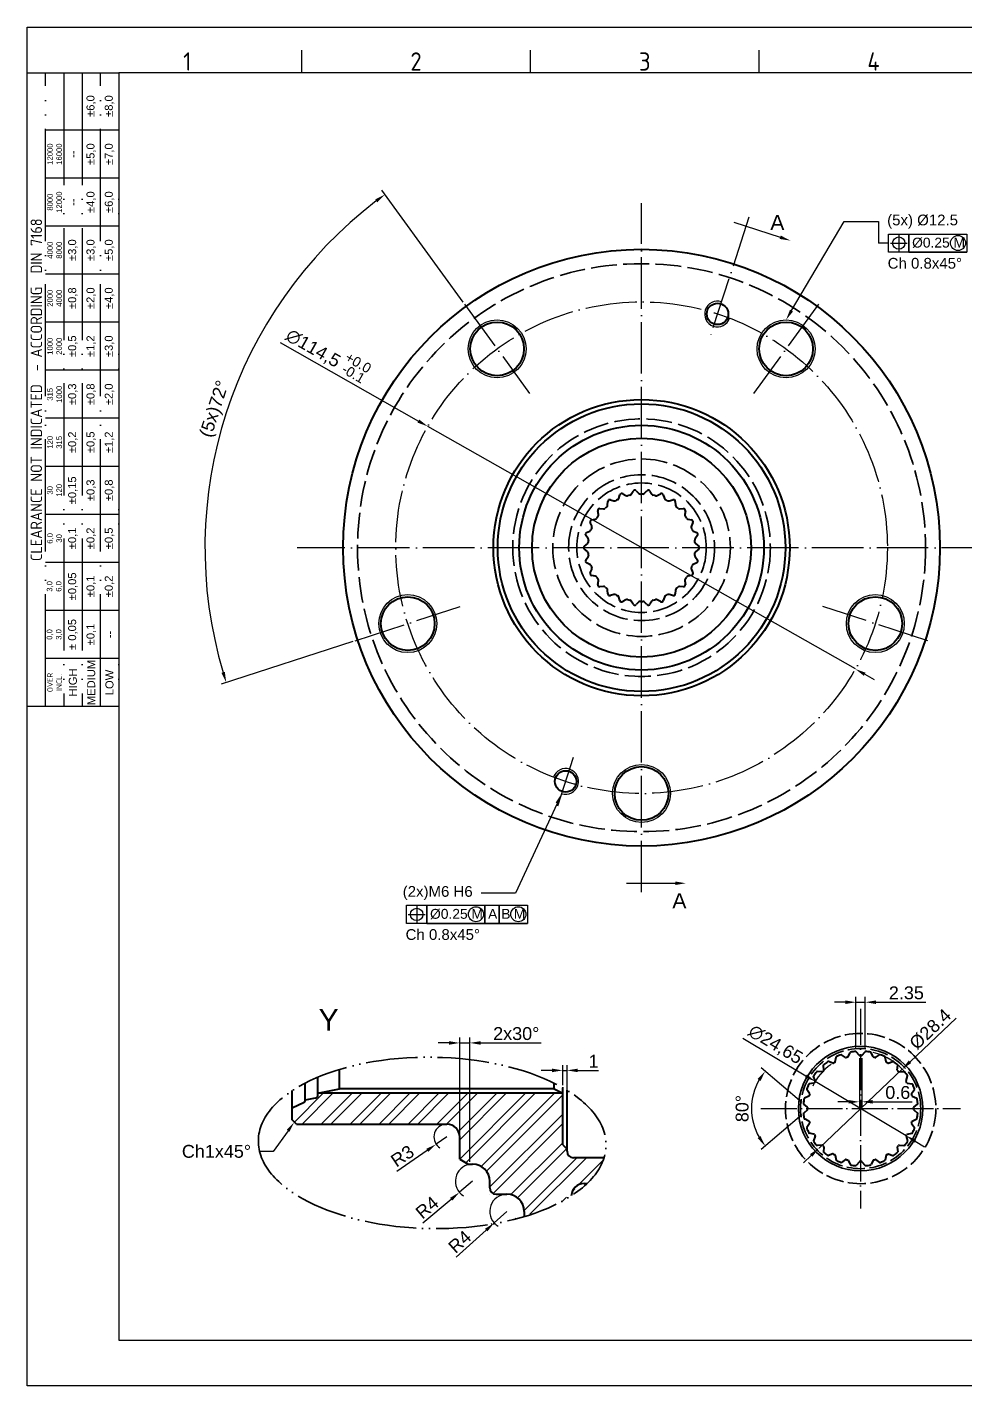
# Model space of a CAD drawing. Header units: millimetres. Extents: x 2429 to 2877, y 1091 to 1407.
# Drawn here: x 2429 to 2647.7, y 1091 to 1407.5 of the extents above; entities that cross this region are included whole.
import ezdxf
from ezdxf import colors
from ezdxf.entities.mleader import LeaderData, LeaderLine
from ezdxf.enums import TextEntityAlignment as Align
from ezdxf.math import Vec2, Vec3

# ---------------------------------------------------------------- set-up
doc = ezdxf.new("R2010")
doc.units = ezdxf.units.MM
for name, pattern in [('ACAD_ISO02W100', [15, 12, -3]), ('ACAD_ISO04W100', [30, 24, -3, 0, -3]), ('ACAD_ISO05W100', [33, 24, -3, 0, -3, 0, -3])]:
    doc.linetypes.add(name, pattern=pattern)
for name, color, linetype, lineweight in [('AM_0', 7, 'Continuous', 40), ('AM_4', 1, 'ACAD_ISO04W100', 25), ('AM_5', 3, 'Continuous', 25), ('AM_7', 4, 'Continuous', 35), ('AM_8', 40, 'ACAD_ISO02W100', 35), ('AM_BOR', 2, 'ACAD_ISO05W100', 35)]:
    doc.layers.add(name, color=color, linetype=linetype, lineweight=lineweight)
doc.styles.add('ACISOTS', font='isocp.shx', dxfattribs={"height": 1})
doc.styles.get("Standard").update_dxf_attribs({"font": 'arial.ttf'})
doc.dimstyles.new('ISO-25', dxfattribs={"dimtxt": 3, "dimasz": 2.5, "dimexe": 1.25, "dimexo": 0.625, "dimtad": 1, "dimtxsty": 'Standard', "dimcen": 2.5, "dimadec": 0, "dimazin": 0, "dimtfac": 1, "dimtmove": 0, "dimatfit": 3, "dimfxl": 1, "dimarcsym": 0})

# ---------------------------------------------------------------- blocks, each defined once
blk = doc.blocks.new('A3 ZTL')
for p, q in [((19.57, 280.82), (19.57, 9.78)), ((401.17, 280.82), (19.57, 280.82)), ((19.57, 9.78), (401.17, 9.78))]:
    blk.add_line(p, q)
at = {"layer": 'AM_BOR', "color": 135, "linetype": 'Continuous', "lineweight": 25}
for p, q in [((0, 0), (0, 290.61)), ((0, 290.61), (410.96, 290.61)), ((410.96, 0), (0, 0))]:
    blk.add_line(p, q, dxfattribs=at)
at = {"layer": 'AM_BOR', "color": 135, "lineweight": 25}
for p, q in [((58.71, 280.82), (58.71, 285.71)), ((107.63, 280.82), (107.63, 285.71)), ((156.56, 280.82), (156.56, 285.71)), ((3.91, 145.3), (3.91, 280.82)), ((7.83, 280.82), (7.83, 145.3)), ((11.74, 280.82), (11.74, 145.3)), ((15.66, 145.3), (15.66, 280.82)), ((19.57, 268.59), (3.91, 268.59)), ((19.57, 258.32), (3.91, 258.32)), ((19.57, 248.04), (3.91, 248.04)), ((19.57, 237.77), (3.91, 237.77)), ((19.57, 227.5), (3.91, 227.5)), ((19.57, 217.22), (3.91, 217.22)), ((19.57, 206.95), (3.91, 206.95)), ((19.57, 196.67), (3.91, 196.67)), ((19.57, 186.4), (3.91, 186.4)), ((19.57, 176.13), (3.91, 176.13)), ((19.57, 165.85), (3.91, 165.85)), ((19.57, 155.58), (3.91, 155.58))]:
    blk.add_line(p, q, dxfattribs=at)
blk.add_lwpolyline([(19.57, 145.3), (0, 145.3), (0, 280.82), (19.57, 280.82)], close=True, dxfattribs=at)
at = {"layer": 'AM_BOR', "color": 135, "lineweight": 25, "style": 'ACISOTS'}
for s, p in [('1', (34.25, 283.27)), ('2', (83.17, 283.27)), ('3', (132.09, 283.27)), ('4', (181.02, 283.27))]:
    blk.add_text(s, height=3.91, dxfattribs=at).set_placement(p, align=Align.MIDDLE)
at = {"layer": 'AM_BOR', "color": 135, "lineweight": 25, "attachment_point": 5, "rotation": 90}
for s, insert, char_height, width in [('±6,0', (13.7, 273.73), 1.712, 10.274), ('±8,0', (17.61, 273.73), 1.712, 10.274), ('12000\\P16000', (5.87, 263.45), 1.174, 10.274), ('±5,0', (13.7, 263.45), 1.712, 10.274), ('±7,0', (17.61, 263.45), 1.712, 10.274), ('--', (9.78, 263.45), 1.712, 10.274), ('8000\\P12000', (5.87, 253.18), 1.174, 10.274), ('--', (9.78, 253.18), 1.712, 10.274), ('±4,0', (13.7, 253.18), 1.712, 10.274), ('±6,0', (17.61, 253.18), 1.712, 10.274), ('{\\Fisocp.shx|c0;CLEARANCE NOT INDICATED  - ACCORDING  DIN 7168}', (1.96, 213.06), 2.4462, 135.5186), ('4000\\P8000', (5.87, 242.91), 1.174, 10.274), ('±3,0', (9.78, 242.91), 1.712, 10.274), ('±3,0', (13.7, 242.91), 1.712, 10.274), ('±5,0', (17.61, 242.91), 1.712, 10.274), ('2000\\P4000', (5.87, 232.63), 1.174, 10.274), ('±0,8', (9.78, 232.63), 1.712, 10.274), ('±2,0', (13.7, 232.63), 1.712, 10.274), ('±4,0', (17.61, 232.63), 1.712, 10.274), ('1000\\P2000', (5.87, 222.36), 1.174, 10.274), ('±0,5', (9.78, 222.36), 1.712, 10.274), ('±1,2', (13.7, 222.36), 1.712, 10.274), ('±3,0', (17.61, 222.36), 1.712, 10.274), ('315\\P1000', (5.87, 212.08), 1.174, 10.274), ('±0,3', (9.78, 212.08), 1.712, 10.274), ('±0,8', (13.7, 212.08), 1.712, 10.274), ('±2,0', (17.61, 212.08), 1.712, 10.274), ('±0,2', (9.78, 201.81), 1.712, 10.274), ('±0,5', (13.7, 201.81), 1.712, 10.274), ('±1,2', (17.61, 201.81), 1.712, 10.274), ('120\\P315', (5.87, 201.81), 1.174, 10.274), ('30\\P120', (5.87, 191.54), 1.174, 10.274), ('±0,15', (9.78, 191.54), 1.712, 10.274), ('±0,3', (13.7, 191.54), 1.712, 10.274), ('±0,8', (17.61, 191.54), 1.712, 10.274), ('±0,1', (9.78, 181.26), 1.712, 10.274), ('±0,2', (13.7, 181.26), 1.712, 10.274), ('±0,5', (17.61, 181.26), 1.712, 10.274), ('6,0\\P30', (5.87, 181.26), 1.174, 10.274), ('3,0\\P6,0', (5.87, 170.99), 1.174, 10.274), ('±0,05', (9.78, 170.99), 1.712, 10.274), ('±0,1', (13.7, 170.99), 1.712, 10.274), ('±0,2', (17.61, 170.99), 1.712, 10.274), ('± 0,05', (9.78, 160.71), 1.712, 10.274), ('\\pt4.69206;±0,1', (13.7, 160.71), 1.7123, 10.274), ('0,0\\P3,0', (5.87, 160.71), 1.174, 10.274), ('--', (17.61, 160.71), 1.712, 10.274), ('MEDIUM', (13.7, 150.44), 1.712, 10.274), ('{\\Fisocp.shx|c0;OVER\\PINCL.}', (5.87, 150.44), 1.1742, 10.274), ('HIGH', (9.78, 150.44), 1.712, 10.274), ('LOW', (17.61, 150.44), 1.712, 10.274)]:
    blk.add_mtext(s, dxfattribs=dict(at, insert=insert, char_height=char_height, width=width))
blk = doc.blocks.new('*D35')
at = {"layer": 'AM_5', "color": 0, "lineweight": -2}
for p, q in [((2487.98, 1333.98), (2520.18, 1315.71)), ((2621.94, 1257.97), (2522.35, 1314.48)), ((2624.11, 1256.74), (2626.29, 1255.51))]:
    blk.add_line(p, q, dxfattribs=at)
at = {"layer": 'AM_5', "color": 0}
for points in [[(2520.38, 1316.07), (2519.97, 1315.35), (2522.35, 1314.48)], [(2624.32, 1257.1), (2623.91, 1256.38), (2621.94, 1257.97)]]:
    blk.add_solid(points, dxfattribs=at)
at = {"layer": 'Defpoints', "color": 0}
for p in [(2522.35, 1314.48), (2621.94, 1257.97)]:
    blk.add_point(p, dxfattribs=at)
at = {"layer": 'AM_5', "color": 0, "insert": (2495.58, 1332.52), "char_height": 3, "attachment_point": 5, "rotation": 330.4299}
blk.add_mtext('∅114,5', dxfattribs=at)
blk = doc.blocks.new('*D36')
at = {"layer": 'AM_5', "color": 0, "lineweight": -2}
for p, q in [((2645.41, 1176.66), (2634.67, 1166.48)), ((2613.48, 1146.39), (2632.86, 1164.76)), ((2611.67, 1144.67), (2609.85, 1142.95))]:
    blk.add_line(p, q, dxfattribs=at)
blk.add_arc((2623.17, 1155.58), 13.35, 38.106, 77.321, dxfattribs=at)
at = {"layer": 'AM_5', "color": 0}
for points in [[(2634.38, 1166.79), (2634.96, 1166.18), (2632.86, 1164.76)], [(2611.38, 1144.98), (2611.95, 1144.37), (2613.48, 1146.39)]]:
    blk.add_solid(points, dxfattribs=at)
at = {"layer": 'Defpoints', "color": 0}
for p in [(2632.86, 1164.76), (2613.48, 1146.39)]:
    blk.add_point(p, dxfattribs=at)
at = {"layer": 'AM_5', "color": 0, "insert": (2639.4, 1174.06), "char_height": 3, "attachment_point": 5, "rotation": 43.4708}
blk.add_mtext('%%c28.4', dxfattribs=at)
blk = doc.blocks.new('*D37')
at = {"layer": 'AM_5', "color": 0, "lineweight": -2}
for p, q in [((2595.72, 1172), (2610.44, 1163.19)), ((2633.75, 1149.25), (2612.59, 1161.9)), ((2635.89, 1147.97), (2638.04, 1146.69))]:
    blk.add_line(p, q, dxfattribs=at)
blk.add_arc((2623.17, 1155.58), 12.33, 123.7309, 154.9314, dxfattribs=at)
at = {"layer": 'AM_5', "color": 0}
for points in [[(2610.66, 1163.55), (2610.23, 1162.83), (2612.59, 1161.9)], [(2636.11, 1148.33), (2635.68, 1147.61), (2633.75, 1149.25)]]:
    blk.add_solid(points, dxfattribs=at)
at = {"layer": 'Defpoints', "color": 0}
for p in [(2612.59, 1161.9), (2633.75, 1149.25)]:
    blk.add_point(p, dxfattribs=at)
at = {"layer": 'AM_5', "color": 0, "insert": (2603.28, 1170.36), "char_height": 3, "attachment_point": 5, "rotation": 329.1205}
blk.add_mtext('∅24,65', dxfattribs=at)
blk = doc.blocks.new('*D38')
at = {"layer": 'AM_5', "color": 0, "lineweight": -2}
for p, q in [((2622.87, 1167.33), (2622.87, 1155.9)), ((2623.46, 1167.33), (2623.46, 1155.9)), ((2620.37, 1157.15), (2617.87, 1157.15)), ((2622.87, 1157.15), (2623.46, 1157.15)), ((2625.96, 1157.15), (2635.17, 1157.15))]:
    blk.add_line(p, q, dxfattribs=at)
at = {"layer": 'AM_5', "color": 0}
for points in [[(2620.37, 1157.57), (2620.37, 1156.74), (2622.87, 1157.15)], [(2625.96, 1157.57), (2625.96, 1156.74), (2623.46, 1157.15)]]:
    blk.add_solid(points, dxfattribs=at)
at = {"layer": 'Defpoints', "color": 0}
for p in [(2622.87, 1167.96), (2623.46, 1167.96), (2623.46, 1157.15)]:
    blk.add_point(p, dxfattribs=at)
at = {"layer": 'AM_5', "color": 0, "insert": (2631.82, 1159.31), "char_height": 3, "attachment_point": 5}
blk.add_mtext('0.6', dxfattribs=at)
blk = doc.blocks.new('*D39')
at = {"layer": 'AM_5', "color": 0, "lineweight": -2}
for p, q in [((2622.07, 1169.49), (2622.07, 1181.6)), ((2624.26, 1169.49), (2624.26, 1181.6)), ((2619.57, 1180.35), (2617.07, 1180.35)), ((2622.07, 1180.35), (2624.26, 1180.35)), ((2626.76, 1180.35), (2638.38, 1180.35))]:
    blk.add_line(p, q, dxfattribs=at)
at = {"layer": 'AM_5', "color": 0}
for points in [[(2619.57, 1180.77), (2619.57, 1179.93), (2622.07, 1180.35)], [(2626.76, 1180.77), (2626.76, 1179.93), (2624.26, 1180.35)]]:
    blk.add_solid(points, dxfattribs=at)
at = {"layer": 'Defpoints', "color": 0}
for p in [(2624.26, 1180.35), (2622.07, 1168.87), (2624.26, 1168.87)]:
    blk.add_point(p, dxfattribs=at)
at = {"layer": 'AM_5', "color": 0, "insert": (2633.82, 1182.51), "char_height": 3, "attachment_point": 5}
blk.add_mtext('2.35', dxfattribs=at)
blk = doc.blocks.new('*D40')
at = {"layer": 'AM_5', "color": 0, "lineweight": -2}
for p, q in [((2609.45, 1157.02), (2599.99, 1165.09)), ((2609.45, 1154.14), (2599.99, 1146.07))]:
    blk.add_line(p, q, dxfattribs=at)
blk.add_arc((2611.14, 1155.58), 13.4, 150.2183, 209.7817, dxfattribs=at)
at = {"layer": 'AM_5', "color": 0}
for points in [[(2599.16, 1162.48), (2599.85, 1162), (2600.94, 1164.28)], [(2599.85, 1149.16), (2599.16, 1148.68), (2600.94, 1146.88)]]:
    blk.add_solid(points, dxfattribs=at)
at = {"layer": 'Defpoints', "color": 0}
for p in [(2598.11, 1158.71), (2609.92, 1156.62), (2610.79, 1155.87), (2610.79, 1155.29), (2609.92, 1154.54)]:
    blk.add_point(p, dxfattribs=at)
at = {"layer": 'AM_5', "color": 0, "insert": (2595.58, 1155.58), "char_height": 3, "attachment_point": 5, "rotation": 90}
blk.add_mtext('80%%D', dxfattribs=at)
blk = doc.blocks.new('*D70')
at = {"layer": 'AM_5', "color": 0, "lineweight": -2}
for p, q in [((2530.57, 1343.45), (2511.63, 1369.51)), ((2504.88, 1264.37), (2474.24, 1254.41))]:
    blk.add_line(p, q, dxfattribs=at)
blk.add_arc((2572.15, 1286.23), 101.7, 127.4085, 196.5915, dxfattribs=at)
at = {"layer": 'AM_5', "color": 0}
for points in [[(2510.12, 1367.34), (2510.61, 1366.67), (2512.37, 1368.5)], [(2475.08, 1257.31), (2474.28, 1257.06), (2475.42, 1254.8)]]:
    blk.add_solid(points, dxfattribs=at)
at = {"layer": 'Defpoints', "color": 0}
for p in [(2530.94, 1342.94), (2484.07, 1337.07), (2546.05, 1322.14), (2529.92, 1272.51), (2505.47, 1264.56)]:
    blk.add_point(p, dxfattribs=at)
at = {"layer": 'AM_5', "color": 0, "insert": (2472.96, 1318.45), "char_height": 3, "attachment_point": 5, "rotation": 72}
blk.add_mtext('(5x)72%%d', dxfattribs=at)
blk = doc.blocks.new('*D73')
at = {"layer": 'AM_5', "color": 0, "lineweight": -2}
for p, q in [((2526.78, 1148.96), (2524.3, 1147.27)), ((2515.14, 1141.03), (2522.24, 1145.86))]:
    blk.add_line(p, q, dxfattribs=at)
blk.add_arc((2526.78, 1148.96), 3, 101.9366, 238.1553, dxfattribs=at)
at = {"layer": 'AM_5', "color": 0}
blk.add_solid([(2522, 1146.21), (2522.47, 1145.52), (2524.3, 1147.27)], dxfattribs=at)
at = {"layer": 'Defpoints', "color": 0}
for p in [(2526.78, 1148.96), (2524.3, 1147.27)]:
    blk.add_point(p, dxfattribs=at)
at = {"layer": 'AM_5', "color": 0, "insert": (2516.44, 1144.52), "char_height": 3, "attachment_point": 5, "rotation": 34.2821}
blk.add_mtext('R3', dxfattribs=at)
blk = doc.blocks.new('*D74')
at = {"layer": 'AM_5', "color": 0, "lineweight": -2}
for p, q in [((2532.78, 1138.64), (2529.72, 1136.07)), ((2521.23, 1128.95), (2527.8, 1134.46))]:
    blk.add_line(p, q, dxfattribs=at)
blk.add_arc((2532.78, 1138.64), 4, 98.9525, 237.9001, dxfattribs=at)
at = {"layer": 'AM_5', "color": 0}
blk.add_solid([(2527.53, 1134.78), (2528.07, 1134.14), (2529.72, 1136.07)], dxfattribs=at)
at = {"layer": 'Defpoints', "color": 0}
for p in [(2532.78, 1138.64), (2529.72, 1136.07)]:
    blk.add_point(p, dxfattribs=at)
at = {"layer": 'AM_5', "color": 0, "insert": (2522.19, 1132.53), "char_height": 3, "attachment_point": 5, "rotation": 39.9952}
blk.add_mtext('R4', dxfattribs=at)
blk = doc.blocks.new('*D75')
at = {"layer": 'AM_5', "color": 0, "lineweight": -2}
for p, q in [((2540.78, 1131.64), (2537.82, 1128.95)), ((2528.97, 1120.94), (2535.96, 1127.27))]:
    blk.add_line(p, q, dxfattribs=at)
blk.add_arc((2540.78, 1131.64), 4, 98.9525, 240.071, dxfattribs=at)
at = {"layer": 'AM_5', "color": 0}
blk.add_solid([(2535.68, 1127.58), (2536.24, 1126.97), (2537.82, 1128.95)], dxfattribs=at)
at = {"layer": 'Defpoints', "color": 0}
for p in [(2540.78, 1131.64), (2537.82, 1128.95)]:
    blk.add_point(p, dxfattribs=at)
at = {"layer": 'AM_5', "color": 0, "insert": (2529.8, 1124.56), "char_height": 3, "attachment_point": 5, "rotation": 42.1661}
blk.add_mtext('R4', dxfattribs=at)
blk = doc.blocks.new('*D76')
at = {"layer": 'AM_5', "color": 0, "lineweight": -2}
for p, q in [((2529.78, 1144.42), (2529.78, 1172.12)), ((2532.16, 1143.21), (2532.16, 1172.12)), ((2527.28, 1170.87), (2524.78, 1170.87)), ((2529.78, 1170.87), (2532.16, 1170.87)), ((2534.66, 1170.87), (2548.77, 1170.87))]:
    blk.add_line(p, q, dxfattribs=at)
at = {"layer": 'AM_5', "color": 0}
for points in [[(2527.28, 1171.28), (2527.28, 1170.45), (2529.78, 1170.87)], [(2534.66, 1171.28), (2534.66, 1170.45), (2532.16, 1170.87)]]:
    blk.add_solid(points, dxfattribs=at)
at = {"layer": 'Defpoints', "color": 0}
for p in [(2532.16, 1170.87), (2529.78, 1143.79), (2532.16, 1142.59)]:
    blk.add_point(p, dxfattribs=at)
at = {"layer": 'AM_5', "color": 0, "insert": (2542.96, 1173.03), "char_height": 3, "attachment_point": 5}
blk.add_mtext('2x30%%d', dxfattribs=at)
blk = doc.blocks.new('*D77')
at = {"layer": 'AM_5', "color": 0, "lineweight": -2}
for p, q in [((2553.78, 1161.06), (2553.78, 1165.72)), ((2554.78, 1146.76), (2554.78, 1165.72)), ((2551.28, 1164.47), (2548.78, 1164.47)), ((2553.78, 1164.47), (2554.78, 1164.47)), ((2557.28, 1164.47), (2562.14, 1164.47))]:
    blk.add_line(p, q, dxfattribs=at)
at = {"layer": 'AM_5', "color": 0}
for points in [[(2551.28, 1164.88), (2551.28, 1164.05), (2553.78, 1164.47)], [(2557.28, 1164.88), (2557.28, 1164.05), (2554.78, 1164.47)]]:
    blk.add_solid(points, dxfattribs=at)
at = {"layer": 'Defpoints', "color": 0}
for p in [(2554.78, 1164.47), (2553.78, 1160.43), (2554.78, 1146.14)]:
    blk.add_point(p, dxfattribs=at)
at = {"layer": 'AM_5', "color": 0, "insert": (2560.96, 1166.6), "char_height": 3, "attachment_point": 5}
blk.add_mtext('1', dxfattribs=at)

msp = doc.modelspace()

# ---------------------------------------------------------------- hatches: boundary and pattern name
at = {"layer": 'AM_7'}
h = msp.add_hatch(dxfattribs=at)
h.set_pattern_fill('ANSI32', color=256, scale=0.5, style=0)
h.set_pattern_definition([(45, (303.275, 129.612), (-3.367596, 3.367596), []), (45, (305.52, 129.612), (-3.367596, 3.367596), [])])
edge = h.paths.add_edge_path()
edge.add_line((2553.781, 1159.138), (2496.781, 1159.138))
edge.add_line((2496.781, 1159.138), (2496.781, 1158.798))
edge.add_arc((2495.981, 1158.798), 0.8, -79, 0, ccw=False)
edge.add_line((2496.133, 1158.012), (2493.781, 1157.555))
edge.add_line((2493.781, 1157.555), (2493.781, 1157.386))
edge.add_arc((2493.381, 1157.386), 0.4, -63.5, 0, ccw=False)
edge.add_line((2493.559, 1157.028), (2490.781, 1155.643))
edge.add_line((2490.781, 1155.643), (2490.781, 1152.961))
edge.add_line((2490.781, 1152.961), (2491.781, 1151.961))
edge.add_line((2491.781, 1151.961), (2526.781, 1151.961))
edge.add_arc((2526.781, 1148.961), 3, 0, 90, ccw=False)
edge.add_line((2529.781, 1148.961), (2529.781, 1143.793))
edge.add_line((2529.781, 1143.793), (2531.781, 1142.638))
edge.add_line((2531.781, 1142.638), (2532.781, 1142.638))
edge.add_arc((2532.781, 1138.638), 4, 0, 90, ccw=False)
edge.add_line((2536.781, 1138.638), (2536.781, 1137.138))
edge.add_arc((2538.281, 1137.138), 1.5, 180, 270)
edge.add_line((2538.281, 1135.638), (2540.781, 1135.638))
edge.add_arc((2540.781, 1131.638), 4, 0, 90, ccw=False)
edge.add_line((2544.781, 1131.638), (2544.781, 1130.403))
edge.add_ellipse((2523.38, 1147.576), major_axis=(-40.484, 0.574), ratio=0.4929583, start_angle=122.31231, end_angle=143.56716)
edge.add_arc((2558.781, 1135.138), 3, 90, 177.6323, ccw=False)
edge.add_line((2558.781, 1138.138), (2559.464, 1138.138))
edge.add_ellipse((2523.38, 1147.576), major_axis=(-40.484, 0.574), ratio=0.4929583, start_angle=153.43685, end_angle=171.73204)
edge.add_line((2563.402, 1144.138), (2556.281, 1144.138))
edge.add_arc((2556.281, 1145.638), 1.5, 180, 270, ccw=False)
edge.add_line((2554.781, 1145.638), (2554.781, 1146.138))
edge.add_line((2554.781, 1146.138), (2553.781, 1147.138))
edge.add_line((2553.781, 1147.138), (2553.781, 1159.138))

# ---------------------------------------------------------------- linework, layer by layer
at = {"layer": 'AM_0'}
for p, q in [((2566.84, 1297.719), (2567.097, 1298.543)), ((2567.757, 1298.794), (2568.496, 1298.347)), ((2569.745, 1298.655), (2570.192, 1299.394)), ((2570.892, 1299.479), (2571.503, 1298.868)), ((2572.789, 1298.868), (2573.4, 1299.479)), ((2574.101, 1299.394), (2574.547, 1298.655)), ((2575.796, 1298.347), (2576.535, 1298.794)), ((2577.195, 1298.543), (2577.452, 1297.719)), ((2562.106, 1293.937), (2561.951, 1294.786)), ((2562.419, 1295.314), (2563.281, 1295.262)), ((2564.243, 1296.115), (2564.296, 1296.977)), ((2564.876, 1297.378), (2565.701, 1297.121)), ((2578.591, 1297.121), (2579.416, 1297.378)), ((2579.996, 1296.977), (2580.049, 1296.115)), ((2581.011, 1295.262), (2581.873, 1295.314)), ((2582.341, 1294.786), (2582.186, 1293.937)), ((2560.553, 1291.31), (2560.198, 1292.097)), ((2560.526, 1292.722), (2561.375, 1292.878)), ((2582.917, 1292.878), (2583.766, 1292.722)), ((2584.094, 1292.097), (2583.74, 1291.31)), ((2559.673, 1288.388), (2559.14, 1289.067)), ((2559.309, 1289.753), (2560.096, 1290.107)), ((2584.196, 1290.107), (2584.983, 1289.753)), ((2585.152, 1289.067), (2584.62, 1288.388)), ((2558.838, 1286.578), (2559.517, 1287.111)), ((2559.517, 1285.34), (2558.838, 1285.872)), ((2584.775, 1287.111), (2585.454, 1286.578)), ((2585.454, 1285.872), (2584.775, 1285.34)), ((2559.14, 1283.383), (2559.673, 1284.063)), ((2560.096, 1282.343), (2559.309, 1282.698)), ((2584.983, 1282.698), (2584.196, 1282.343)), ((2584.62, 1284.063), (2585.152, 1283.383)), ((2560.198, 1280.353), (2560.553, 1281.14)), ((2561.375, 1279.572), (2560.526, 1279.728)), ((2583.766, 1279.728), (2582.917, 1279.572)), ((2583.74, 1281.14), (2584.094, 1280.353)), ((2561.951, 1277.664), (2562.106, 1278.514)), ((2563.281, 1277.188), (2562.419, 1277.136)), ((2564.296, 1275.473), (2564.243, 1276.335)), ((2580.049, 1276.335), (2579.996, 1275.473)), ((2581.873, 1277.136), (2581.011, 1277.188)), ((2582.186, 1278.514), (2582.341, 1277.664)), ((2565.701, 1275.329), (2564.876, 1275.072)), ((2567.097, 1273.907), (2566.84, 1274.731)), ((2568.496, 1274.103), (2567.757, 1273.657)), ((2570.192, 1273.056), (2569.745, 1273.795)), ((2571.503, 1273.582), (2570.892, 1272.971)), ((2573.4, 1272.971), (2572.789, 1273.582)), ((2574.547, 1273.795), (2574.101, 1273.056)), ((2576.535, 1273.657), (2575.796, 1274.103)), ((2577.452, 1274.731), (2577.195, 1273.907)), ((2579.416, 1275.072), (2578.591, 1275.329)), ((2619.681, 1167.458), (2618.738, 1168.107)), ((2620.249, 1167.61), (2620.741, 1168.643)), ((2622.874, 1167.956), (2622.131, 1168.826)), ((2623.462, 1167.956), (2624.205, 1168.826)), ((2626.088, 1167.61), (2625.595, 1168.643)), ((2626.655, 1167.458), (2627.599, 1168.107)), ((2501.781, 1160.138), (2501.781, 1164.69)), ((2614.625, 1164.538), (2614.535, 1165.68)), ((2616.726, 1166.151), (2615.647, 1166.533)), ((2617.235, 1166.444), (2617.443, 1167.57)), ((2629.102, 1166.444), (2628.894, 1167.57)), ((2629.611, 1166.151), (2630.69, 1166.533)), ((2631.712, 1164.538), (2631.802, 1165.68)), ((2493.781, 1157.555), (2493.781, 1161.512)), ((2496.781, 1158.798), (2496.781, 1162.909)), ((2551.781, 1160.138), (2551.781, 1161.496)), ((2612.303, 1161.513), (2611.177, 1161.305)), ((2612.597, 1162.022), (2612.215, 1163.101)), ((2614.209, 1164.123), (2613.068, 1164.213)), ((2632.127, 1164.123), (2633.269, 1164.213)), ((2633.74, 1162.022), (2634.122, 1163.101)), ((2634.033, 1161.513), (2635.159, 1161.305)), ((2490.781, 1159.138), (2490.781, 1159.762)), ((2490.781, 1152.961), (2490.781, 1159.762)), ((2496.781, 1159.138), (2501.781, 1160.138)), ((2553.781, 1159.138), (2496.781, 1159.138)), ((2551.781, 1160.138), (2501.781, 1160.138)), ((2551.781, 1160.138), (2553.781, 1159.138)), ((2553.781, 1147.138), (2553.781, 1160.431)), ((2554.781, 1146.138), (2554.781, 1159.838)), ((2611.138, 1158.499), (2610.104, 1158.006)), ((2611.29, 1159.066), (2610.641, 1160.01)), ((2635.047, 1159.066), (2635.696, 1160.01)), ((2635.199, 1158.499), (2636.232, 1158.006)), ((2493.559, 1157.028), (2490.781, 1155.643)), ((2496.133, 1158.012), (2493.781, 1157.555)), ((2493.781, 1157.386), (2493.781, 1157.555)), ((2610.792, 1155.873), (2609.921, 1156.616)), ((2610.792, 1155.285), (2609.921, 1154.542)), ((2635.545, 1155.873), (2636.415, 1156.616)), ((2635.545, 1155.285), (2636.415, 1154.542)), ((2491.781, 1151.961), (2490.781, 1152.961)), ((2491.781, 1151.961), (2526.781, 1151.961)), ((2611.138, 1152.66), (2610.104, 1153.152)), ((2611.29, 1152.092), (2610.641, 1151.149)), ((2635.047, 1152.092), (2635.696, 1151.149)), ((2635.199, 1152.66), (2636.232, 1153.152)), ((2529.781, 1143.793), (2529.781, 1148.961)), ((2612.303, 1149.646), (2611.177, 1149.854)), ((2612.597, 1149.137), (2612.215, 1148.058)), ((2633.74, 1149.137), (2634.122, 1148.058)), ((2634.033, 1149.646), (2635.159, 1149.854)), ((2553.781, 1147.138), (2554.781, 1146.138)), ((2553.781, 1147.138), (2553.781, 1147.138)), ((2554.781, 1145.638), (2554.781, 1146.138)), ((2614.209, 1147.036), (2613.068, 1146.946)), ((2614.625, 1146.62), (2614.535, 1145.479)), ((2631.712, 1146.62), (2631.802, 1145.479)), ((2632.127, 1147.036), (2633.269, 1146.946)), ((2529.781, 1143.793), (2531.781, 1142.638)), ((2531.781, 1142.638), (2532.781, 1142.638)), ((2563.402, 1144.138), (2556.281, 1144.138)), ((2616.726, 1145.008), (2615.647, 1144.626)), ((2617.235, 1144.714), (2617.443, 1143.588)), ((2619.681, 1143.701), (2618.738, 1143.052)), ((2620.249, 1143.549), (2620.741, 1142.515)), ((2622.874, 1143.203), (2622.131, 1142.332)), ((2623.462, 1143.203), (2624.205, 1142.332)), ((2626.088, 1143.549), (2625.595, 1142.515)), ((2626.655, 1143.701), (2627.599, 1143.052)), ((2629.102, 1144.714), (2628.894, 1143.588)), ((2629.611, 1145.008), (2630.69, 1144.626)), ((2536.781, 1137.138), (2536.781, 1138.638)), ((2558.781, 1138.138), (2559.464, 1138.138)), ((2536.781, 1135.638), (2536.781, 1135.638)), ((2538.281, 1135.638), (2540.781, 1135.638)), ((2544.781, 1131.638), (2544.781, 1130.403))]:
    msp.add_line(p, q, dxfattribs=at)
for centre, radius in [((2572.146, 1286.225), 69.5), ((2589.837, 1340.673), 2.5), ((2538.495, 1332.541), 6.25), ((2605.797, 1332.541), 6.25), ((2572.146, 1286.225), 34.5), ((2572.146, 1286.225), 33.5), ((2572.146, 1286.225), 28.5), ((2572.146, 1286.225), 25.5), ((2517.698, 1268.534), 6.25), ((2626.594, 1268.534), 6.25), ((2554.455, 1231.777), 2.5), ((2572.146, 1228.975), 6.25)]:
    msp.add_circle(centre, radius, dxfattribs=at)
for centre, radius, start, end in [((2566.363, 1297.868), 0.5, 296.41554, 342.69231), ((2567.574, 1298.395), 0.5, 115.43628, 162.69231), ((2567.498, 1298.366), 0.5, 58.84615, 106.10218), ((2568.754, 1298.775), 0.5, 238.84615, 285.12292), ((2572.146, 1286.225), 12.5, 102.56939, 105.12292), ((2569.317, 1298.914), 0.5, 282.56939, 328.84615), ((2570.619, 1299.135), 0.5, 101.59012, 148.84615), ((2570.539, 1299.125), 0.5, 45, 92.25603), ((2571.856, 1299.222), 0.5, 225, 271.27677), ((2572.146, 1286.225), 12.5, 88.72323, 91.27677), ((2572.436, 1299.222), 0.5, 268.72323, 315), ((2573.753, 1299.125), 0.5, 87.74397, 135), ((2573.673, 1299.135), 0.5, 31.15385, 78.40988), ((2574.975, 1298.914), 0.5, 211.15385, 257.43061), ((2572.146, 1286.225), 12.5, 74.87708, 77.43061), ((2575.538, 1298.775), 0.5, 254.87708, 301.15385), ((2576.794, 1298.366), 0.5, 73.89782, 121.15385), ((2576.718, 1298.395), 0.5, 17.30769, 64.56372), ((2577.929, 1297.868), 0.5, 197.30769, 243.58446), ((2562.442, 1294.876), 0.5, 143.12859, 190.38462), ((2562.388, 1294.815), 0.5, 86.53846, 133.79449), ((2563.311, 1295.761), 0.5, 266.53846, 312.81523), ((2572.146, 1286.225), 12.5, 130.26169, 132.81523), ((2563.744, 1296.145), 0.5, 310.26169, 356.53846), ((2564.795, 1296.947), 0.5, 129.28243, 176.53846), ((2564.728, 1296.901), 0.5, 72.69231, 119.94834), ((2565.85, 1297.599), 0.5, 252.69231, 298.96908), ((2572.146, 1286.225), 12.5, 116.41554, 118.96908), ((2572.146, 1286.225), 12.5, 61.03092, 63.58446), ((2578.442, 1297.599), 0.5, 241.03092, 287.30769), ((2579.564, 1296.901), 0.5, 60.05166, 107.30769), ((2579.497, 1296.947), 0.5, 3.46154, 50.71757), ((2580.548, 1296.145), 0.5, 183.46154, 229.73831), ((2572.146, 1286.225), 12.5, 47.18477, 49.73831), ((2580.981, 1295.761), 0.5, 227.18477, 273.46154), ((2581.904, 1294.815), 0.5, 46.20551, 93.46154), ((2581.85, 1294.876), 0.5, 349.61538, 36.87141), ((2560.654, 1292.303), 0.5, 156.97474, 204.23077), ((2560.616, 1292.231), 0.5, 100.38462, 147.64064), ((2560.097, 1291.105), 0.5, 337.954, 24.23077), ((2561.285, 1293.37), 0.5, 280.38462, 326.66138), ((2572.146, 1286.225), 12.5, 144.10785, 146.66138), ((2561.614, 1293.847), 0.5, 324.10785, 10.38462), ((2582.678, 1293.847), 0.5, 169.61538, 215.89215), ((2572.146, 1286.225), 12.5, 33.33862, 35.89215), ((2583.007, 1293.37), 0.5, 213.33862, 259.61538), ((2584.196, 1291.105), 0.5, 155.76923, 202.046), ((2583.676, 1292.231), 0.5, 32.35936, 79.61538), ((2583.638, 1292.303), 0.5, 335.76923, 23.02526), ((2559.534, 1289.376), 0.5, 170.82089, 218.07692), ((2559.514, 1289.297), 0.5, 114.23077, 161.4868), ((2559.279, 1288.079), 0.5, 351.80015, 38.07692), ((2559.891, 1290.563), 0.5, 294.23077, 340.50754), ((2572.146, 1286.225), 12.5, 157.954, 160.50754), ((2572.146, 1286.225), 12.5, 19.49246, 22.046), ((2584.401, 1290.563), 0.5, 199.49246, 245.76923), ((2585.013, 1288.079), 0.5, 141.92308, 188.19985), ((2584.778, 1289.297), 0.5, 18.5132, 65.76923), ((2584.758, 1289.376), 0.5, 321.92308, 9.17911), ((2559.146, 1286.184), 0.5, 128.07692, 175.33295), ((2559.146, 1286.266), 0.5, 184.66705, 231.92308), ((2559.209, 1287.504), 0.5, 308.07692, 354.35369), ((2559.209, 1284.946), 0.5, 5.64631, 51.92308), ((2572.146, 1286.225), 12.5, 171.80015, 174.35369), ((2572.146, 1286.225), 12.5, 185.64631, 188.19985), ((2572.146, 1286.225), 12.5, 5.64631, 8.19985), ((2572.146, 1286.225), 12.5, 351.80015, 354.35369), ((2585.083, 1287.504), 0.5, 185.64631, 231.92308), ((2585.083, 1284.946), 0.5, 128.07692, 174.35369), ((2585.146, 1286.184), 0.5, 4.66705, 51.92308), ((2585.146, 1286.266), 0.5, 308.07692, 355.33295), ((2559.534, 1283.075), 0.5, 141.92308, 189.17911), ((2559.514, 1283.154), 0.5, 198.5132, 245.76923), ((2559.279, 1284.371), 0.5, 321.92308, 8.19985), ((2559.891, 1281.887), 0.5, 19.49246, 65.76923), ((2572.146, 1286.225), 12.5, 199.49246, 202.046), ((2572.146, 1286.225), 12.5, 337.954, 340.50754), ((2584.401, 1281.887), 0.5, 114.23077, 160.50754), ((2585.013, 1284.371), 0.5, 171.80015, 218.07692), ((2584.778, 1283.154), 0.5, 294.23077, 341.4868), ((2584.758, 1283.075), 0.5, 350.82089, 38.07692), ((2560.654, 1280.148), 0.5, 155.76923, 203.02526), ((2560.616, 1280.22), 0.5, 212.35936, 259.61538), ((2560.097, 1281.346), 0.5, 335.76923, 22.046), ((2561.285, 1279.081), 0.5, 33.33862, 79.61538), ((2572.146, 1286.225), 12.5, 213.33862, 215.89215), ((2561.614, 1278.604), 0.5, 349.61538, 35.89215), ((2582.678, 1278.604), 0.5, 144.10785, 190.38462), ((2572.146, 1286.225), 12.5, 324.10785, 326.66138), ((2583.007, 1279.081), 0.5, 100.38462, 146.66138), ((2584.196, 1281.346), 0.5, 157.954, 204.23077), ((2583.676, 1280.22), 0.5, 280.38462, 327.64064), ((2583.638, 1280.148), 0.5, 336.97474, 24.23077), ((2562.442, 1277.574), 0.5, 169.61538, 216.87141), ((2562.388, 1277.635), 0.5, 226.20551, 273.46154), ((2563.311, 1276.689), 0.5, 47.18477, 93.46154), ((2572.146, 1286.225), 12.5, 227.18477, 229.73831), ((2563.744, 1276.305), 0.5, 3.46154, 49.73831), ((2564.795, 1275.503), 0.5, 183.46154, 230.71757), ((2579.497, 1275.503), 0.5, 309.28243, 356.53846), ((2580.548, 1276.305), 0.5, 130.26169, 176.53846), ((2572.146, 1286.225), 12.5, 310.26169, 312.81523), ((2580.981, 1276.689), 0.5, 86.53846, 132.81523), ((2581.904, 1277.635), 0.5, 266.53846, 313.79449), ((2581.85, 1277.574), 0.5, 323.12859, 10.38462), ((2564.728, 1275.55), 0.5, 240.05166, 287.30769), ((2565.85, 1274.852), 0.5, 61.03092, 107.30769), ((2572.146, 1286.225), 12.5, 241.03092, 243.58446), ((2566.363, 1274.582), 0.5, 17.30769, 63.58446), ((2567.574, 1274.056), 0.5, 197.30769, 244.56372), ((2567.498, 1274.084), 0.5, 253.89782, 301.15385), ((2568.754, 1273.675), 0.5, 74.87708, 121.15385), ((2572.146, 1286.225), 12.5, 254.87708, 257.43061), ((2569.317, 1273.537), 0.5, 31.15385, 77.43061), ((2570.619, 1273.315), 0.5, 211.15385, 258.40988), ((2570.539, 1273.325), 0.5, 267.74397, 315), ((2571.856, 1273.228), 0.5, 88.72323, 135), ((2572.146, 1286.225), 12.5, 268.72323, 271.27677), ((2572.436, 1273.228), 0.5, 45, 91.27677), ((2573.753, 1273.325), 0.5, 225, 272.25603), ((2573.673, 1273.315), 0.5, 281.59012, 328.84615), ((2574.975, 1273.537), 0.5, 102.56939, 148.84615), ((2572.146, 1286.225), 12.5, 282.56939, 285.12292), ((2575.538, 1273.675), 0.5, 58.84615, 105.12292), ((2576.794, 1274.084), 0.5, 238.84615, 286.10218), ((2576.718, 1274.056), 0.5, 295.43628, 342.69231), ((2577.929, 1274.582), 0.5, 116.41554, 162.69231), ((2572.146, 1286.225), 12.5, 296.41554, 298.96908), ((2578.442, 1274.852), 0.5, 72.69231, 118.96908), ((2579.564, 1275.55), 0.5, 252.69231, 299.94834), ((2623.168, 1155.579), 13.35, 110.0034, 114.9966), ((2618.653, 1167.983), 0.15, 55.48601, 110.0034), ((2620.877, 1168.579), 0.15, 99.9966, 154.51399), ((2623.168, 1155.579), 13.35, 95.0034, 99.9966), ((2622.017, 1168.729), 0.15, 40.48601, 95.0034), ((2622.989, 1168.053), 0.15, 220.48601, 270.82546), ((2623.168, 1155.579), 12.325, 89.17454, 90.82546), ((2623.348, 1168.053), 0.15, 269.17454, 319.51399), ((2624.319, 1168.729), 0.15, 84.9966, 139.51399), ((2623.168, 1155.579), 13.35, 80.0034, 84.9966), ((2625.46, 1168.579), 0.15, 25.48601, 80.0034), ((2627.684, 1167.983), 0.15, 69.9966, 124.51399), ((2623.168, 1155.579), 13.35, 65.0034, 69.9966), ((2614.684, 1165.692), 0.15, 129.9966, 184.51399), ((2623.168, 1155.579), 13.35, 125.0034, 129.9966), ((2615.596, 1166.392), 0.15, 70.48601, 125.0034), ((2616.776, 1166.292), 0.15, 250.48601, 300.82546), ((2623.168, 1155.579), 12.325, 119.17454, 120.82546), ((2617.087, 1166.472), 0.15, 299.17454, 349.51399), ((2617.59, 1167.543), 0.15, 114.9966, 169.51399), ((2619.766, 1167.581), 0.15, 235.48601, 285.82546), ((2623.168, 1155.579), 12.325, 104.17454, 105.82546), ((2620.113, 1167.674), 0.15, 284.17454, 334.51399), ((2626.223, 1167.674), 0.15, 205.48601, 255.82546), ((2623.168, 1155.579), 12.325, 74.17454, 75.82546), ((2626.57, 1167.581), 0.15, 254.17454, 304.51399), ((2628.746, 1167.543), 0.15, 10.48601, 65.0034), ((2629.249, 1166.472), 0.15, 190.48601, 240.82546), ((2623.168, 1155.579), 12.325, 59.17454, 60.82546), ((2629.561, 1166.292), 0.15, 239.17454, 289.51399), ((2630.74, 1166.392), 0.15, 54.9966, 109.51399), ((2623.168, 1155.579), 13.35, 50.0034, 54.9966), ((2631.652, 1165.692), 0.15, 355.48601, 50.0034), ((2612.356, 1163.151), 0.15, 144.9966, 199.51399), ((2623.168, 1155.579), 13.35, 140.0034, 144.9966), ((2612.276, 1161.66), 0.15, 280.48601, 330.82546), ((2623.168, 1155.579), 12.325, 149.17454, 150.82546), ((2612.456, 1161.972), 0.15, 329.17454, 19.51399), ((2613.056, 1164.063), 0.15, 85.48601, 140.0034), ((2614.221, 1164.272), 0.15, 265.48601, 315.82546), ((2623.168, 1155.579), 12.325, 134.17454, 135.82546), ((2614.475, 1164.527), 0.15, 314.17454, 4.51399), ((2631.861, 1164.527), 0.15, 175.48601, 225.82546), ((2623.168, 1155.579), 12.325, 44.17454, 45.82546), ((2632.116, 1164.272), 0.15, 224.17454, 274.51399), ((2633.281, 1164.063), 0.15, 39.9966, 94.51399), ((2623.168, 1155.579), 13.35, 35.0034, 39.9966), ((2633.881, 1161.972), 0.15, 160.48601, 210.82546), ((2623.168, 1155.579), 12.325, 29.17454, 30.82546), ((2634.061, 1161.66), 0.15, 209.17454, 259.51399), ((2633.981, 1163.151), 0.15, 340.48601, 35.0034), ((2495.981, 1158.798), 0.8, 281, 0), ((2610.765, 1160.095), 0.15, 159.9966, 214.51399), ((2623.168, 1155.579), 13.35, 155.0034, 159.9966), ((2611.205, 1161.157), 0.15, 100.48601, 155.0034), ((2611.073, 1158.634), 0.15, 295.48601, 345.82546), ((2623.168, 1155.579), 12.325, 164.17454, 165.82546), ((2611.166, 1158.981), 0.15, 344.17454, 34.51399), ((2635.17, 1158.981), 0.15, 145.48601, 195.82546), ((2623.168, 1155.579), 12.325, 14.17454, 15.82546), ((2635.263, 1158.634), 0.15, 194.17454, 244.51399), ((2635.132, 1161.157), 0.15, 24.9966, 79.51399), ((2623.168, 1155.579), 13.35, 20.0034, 24.9966), ((2635.572, 1160.095), 0.15, 325.48601, 20.0034), ((2493.381, 1157.386), 0.4, 296.5, 0), ((2623.168, 1155.579), 13.35, 170.0034, 174.9966), ((2610.019, 1156.73), 0.15, 174.9966, 229.51399), ((2610.169, 1157.871), 0.15, 115.48601, 170.0034), ((2610.695, 1155.759), 0.15, 359.17454, 49.51399), ((2610.695, 1155.4), 0.15, 310.48601, 0.82546), ((2623.168, 1155.579), 12.325, 179.17454, 180.82546), ((2635.642, 1155.759), 0.15, 130.48601, 180.82546), ((2623.168, 1155.579), 12.325, 359.17454, 0.82546), ((2635.642, 1155.4), 0.15, 179.17454, 229.51399), ((2636.168, 1157.871), 0.15, 9.9966, 64.51399), ((2623.168, 1155.579), 13.35, 5.0034, 9.9966), ((2636.318, 1156.73), 0.15, 310.48601, 5.0034), ((2526.781, 1148.961), 3, 0, 90), ((2610.019, 1154.428), 0.15, 130.48601, 185.0034), ((2623.168, 1155.579), 13.35, 185.0034, 189.9966), ((2610.169, 1153.288), 0.15, 189.9966, 244.51399), ((2611.073, 1152.524), 0.15, 14.17454, 64.51399), ((2623.168, 1155.579), 12.325, 194.17454, 195.82546), ((2611.166, 1152.177), 0.15, 325.48601, 15.82546), ((2635.17, 1152.177), 0.15, 164.17454, 214.51399), ((2623.168, 1155.579), 12.325, 344.17454, 345.82546), ((2635.263, 1152.524), 0.15, 115.48601, 165.82546), ((2636.168, 1153.288), 0.15, 295.48601, 350.0034), ((2623.168, 1155.579), 13.35, 350.0034, 354.9966), ((2636.318, 1154.428), 0.15, 354.9966, 49.51399), ((2610.765, 1151.064), 0.15, 145.48601, 200.0034), ((2623.168, 1155.579), 13.35, 200.0034, 204.9966), ((2611.205, 1150.001), 0.15, 204.9966, 259.51399), ((2612.276, 1149.498), 0.15, 29.17454, 79.51399), ((2623.168, 1155.579), 12.325, 209.17454, 210.82546), ((2612.456, 1149.187), 0.15, 340.48601, 30.82546), ((2633.881, 1149.187), 0.15, 149.17454, 199.51399), ((2623.168, 1155.579), 12.325, 329.17454, 330.82546), ((2634.061, 1149.498), 0.15, 100.48601, 150.82546), ((2635.132, 1150.001), 0.15, 280.48601, 335.0034), ((2623.168, 1155.579), 13.35, 335.0034, 339.9966), ((2635.572, 1151.064), 0.15, 339.9966, 34.51399), ((2556.281, 1145.638), 1.5, 180, 270), ((2612.356, 1148.007), 0.15, 160.48601, 215.0034), ((2623.168, 1155.579), 13.35, 215.0034, 219.9966), ((2613.056, 1147.095), 0.15, 219.9966, 274.51399), ((2614.221, 1146.886), 0.15, 44.17454, 94.51399), ((2623.168, 1155.579), 12.325, 224.17454, 225.82546), ((2614.475, 1146.632), 0.15, 355.48601, 45.82546), ((2631.861, 1146.632), 0.15, 134.17454, 184.51399), ((2623.168, 1155.579), 12.325, 314.17454, 315.82546), ((2632.116, 1146.886), 0.15, 85.48601, 135.82546), ((2633.281, 1147.095), 0.15, 265.48601, 320.0034), ((2623.168, 1155.579), 13.35, 320.0034, 324.9966), ((2633.981, 1148.007), 0.15, 324.9966, 19.51399), ((2532.781, 1138.638), 4, 0, 90), ((2614.684, 1145.467), 0.15, 175.48601, 230.0034), ((2623.168, 1155.579), 13.35, 230.0034, 234.9966), ((2615.596, 1144.767), 0.15, 234.9966, 289.51399), ((2616.776, 1144.867), 0.15, 59.17454, 109.51399), ((2623.168, 1155.579), 12.325, 239.17454, 240.82546), ((2617.087, 1144.687), 0.15, 10.48601, 60.82546), ((2617.59, 1143.616), 0.15, 190.48601, 245.0034), ((2623.168, 1155.579), 13.35, 245.0034, 249.9966), ((2618.653, 1143.176), 0.15, 249.9966, 304.51399), ((2619.766, 1143.577), 0.15, 74.17454, 124.51399), ((2623.168, 1155.579), 12.325, 254.17454, 255.82546), ((2620.113, 1143.484), 0.15, 25.48601, 75.82546), ((2620.877, 1142.58), 0.15, 205.48601, 260.0034), ((2622.989, 1143.106), 0.15, 89.17454, 139.51399), ((2623.168, 1155.579), 12.325, 269.17454, 270.82546), ((2623.348, 1143.106), 0.15, 40.48601, 90.82546), ((2625.46, 1142.58), 0.15, 279.9966, 334.51399), ((2626.223, 1143.484), 0.15, 104.17454, 154.51399), ((2623.168, 1155.579), 12.325, 284.17454, 285.82546), ((2626.57, 1143.577), 0.15, 55.48601, 105.82546), ((2627.684, 1143.176), 0.15, 235.48601, 290.0034), ((2623.168, 1155.579), 13.35, 290.0034, 294.9966), ((2628.746, 1143.616), 0.15, 294.9966, 349.51399), ((2629.249, 1144.687), 0.15, 119.17454, 169.51399), ((2623.168, 1155.579), 12.325, 299.17454, 300.82546), ((2629.561, 1144.867), 0.15, 70.48601, 120.82546), ((2630.74, 1144.767), 0.15, 250.48601, 305.0034), ((2623.168, 1155.579), 13.35, 305.0034, 309.9966), ((2631.652, 1145.467), 0.15, 309.9966, 4.51399), ((2623.168, 1155.579), 13.35, 260.0034, 264.9966), ((2622.017, 1142.43), 0.15, 264.9966, 319.51399), ((2624.319, 1142.43), 0.15, 220.48601, 275.0034), ((2623.168, 1155.579), 13.35, 275.0034, 279.9966), ((2538.281, 1137.138), 1.5, 180, 270), ((2558.781, 1135.138), 3, 90, 177.6323), ((2540.781, 1131.638), 4, 0, 90)]:
    msp.add_arc(centre, radius, start, end, dxfattribs=at)
at = {"layer": 'AM_4', "ltscale": 0.5}
for p, q in [((2572.146, 1205.971), (2572.146, 1366.48)), ((2597.152, 1363.184), (2587.998, 1335.014)), ((2530.941, 1342.94), (2546.05, 1322.143)), ((2613.352, 1342.94), (2598.242, 1322.143)), ((2805.02, 1286.225), (2491.892, 1286.225)), ((2505.474, 1264.562), (2529.922, 1272.506)), ((2638.818, 1264.562), (2614.37, 1272.506)), ((2552.616, 1226.118), (2556.294, 1237.437))]:
    msp.add_line(p, q, dxfattribs=at)
at = {"layer": 'AM_4', "color": 1, "ltscale": 0.35}
msp.add_line((2623.168, 1178.829), (2623.168, 1132.329), dxfattribs=at)
at = {"layer": 'AM_4', "linetype": 'ACAD_ISO04W100', "ltscale": 0.35}
msp.add_line((2599.918, 1155.579), (2646.418, 1155.579), dxfattribs=at)
at = {"layer": 'AM_4', "ltscale": 0.5}
msp.add_circle((2572.146, 1286.225), 57.25, dxfattribs=at)
at = {"layer": 'AM_5'}
for p, q in [((2593.601, 1362.05), (2604.435, 1358.53)), ((2627.35, 1362.187), (2627.35, 1357.166)), ((2632.048, 1359.168), (2632.048, 1355.163)), ((2629.687, 1357.166), (2627.35, 1357.166)), ((2630.095, 1357.166), (2634.001, 1357.166)), ((2634.409, 1355.048), (2647.897, 1355.048)), ((2568.598, 1208.062), (2579.99, 1208.062)), ((2519.771, 1202.814), (2519.771, 1198.809)), ((2517.818, 1200.811), (2521.724, 1200.811)), ((2522.133, 1198.694), (2535.62, 1198.694)), ((2535.62, 1198.694), (2539.004, 1198.694)), ((2539.004, 1198.694), (2545.54, 1198.694))]:
    msp.add_line(p, q, dxfattribs=at)
for points in [[(2629.687, 1359.283), (2634.409, 1359.283), (2634.409, 1355.048), (2629.687, 1355.048)], [(2634.409, 1359.283), (2647.897, 1359.283), (2647.897, 1355.048), (2634.409, 1355.048)], [(2517.41, 1202.929), (2522.133, 1202.929), (2522.133, 1198.694), (2517.41, 1198.694)], [(2522.133, 1202.929), (2535.62, 1202.929), (2535.62, 1198.694), (2522.133, 1198.694)], [(2535.62, 1202.929), (2539.004, 1202.929), (2539.004, 1198.694), (2535.62, 1198.694)], [(2539.004, 1202.929), (2545.54, 1202.929), (2545.54, 1198.694), (2539.004, 1198.694)]]:
    msp.add_lwpolyline(points, close=True, dxfattribs=at)
for centre, radius in [((2632.048, 1357.166), 1.441), ((2645.856, 1357.193), 1.757), ((2538.495, 1332.541), 6.75), ((2605.797, 1332.541), 6.75), ((2517.698, 1268.534), 6.75), ((2626.594, 1268.534), 6.75), ((2572.146, 1228.975), 6.75), ((2533.579, 1200.839), 1.757), ((2543.448, 1200.839), 1.757), ((2519.771, 1200.811), 1.441)]:
    msp.add_circle(centre, radius, dxfattribs=at)
for centre, start, end in [((2589.837, 1340.673), 72, 340.49863), ((2554.455, 1231.777), 252, 160.49863)]:
    msp.add_arc(centre, 3, start, end, dxfattribs=at)
for points in [[(2604.564, 1358.926), (2604.306, 1358.134), (2606.812, 1357.757)], [(2579.99, 1208.478), (2579.99, 1207.645), (2582.49, 1208.062)]]:
    msp.add_solid(points, dxfattribs=at)
at = {"layer": 'AM_7'}
msp.add_circle((2623.168, 1155.579), 14.5, dxfattribs=at)
at = {"layer": 'AM_8', "ltscale": 0.5}
for radius in [66.151, 30, 20.677, 16.996, 15.083]:
    msp.add_circle((2572.146, 1286.225), radius, dxfattribs=at)
at = {"layer": 'AM_8', "ltscale": 0.35}
for radius in [17.5, 14]:
    msp.add_circle((2623.168, 1155.579), radius, dxfattribs=at)
at = {"layer": 'AM_BOR', "ltscale": 0.5, "extrusion": (0, 0, -1)}
msp.add_ellipse((2523.38, 1147.576), major_axis=(-40.484, 0.574), ratio=0.4929583, dxfattribs=at)

# ---------------------------------------------------------------- block references
at = {"linetype": 'ByBlock', "lineweight": 0, "xscale": 1.089, "yscale": 1.089, "zscale": 1.089}
msp.add_blockref('A3 ZTL', (2429.046, 1090.997), dxfattribs=at)

# ---------------------------------------------------------------- texts
at = {"layer": 'AM_5', "attachment_point": 1}
for s, width, insert, char_height in [('A', 12.46166, (2602.14, 1363.739), 3.5), ('%%C0.25', 18.23779, (2635.163, 1358.435), 2.3), ('M', 18.23779, (2644.803, 1358.435), 2.3), ('A', 12.46166, (2579.324, 1205.744), 3.5), ('%%C0.25', 18.23779, (2522.886, 1202.081), 2.3), ('M', 18.23779, (2532.527, 1202.081), 2.3), ('A', 18.23779, (2536.402, 1202.081), 2.3), ('B', 18.23779, (2539.476, 1202.081), 2.3), ('M', 18.23779, (2542.395, 1202.081), 2.3), ('Y', 12.46166, (2496.931, 1178.761), 5)]:
    msp.add_mtext_dynamic_manual_height_columns(s, width=width, gutter_width=12.5, heights=[0], dxfattribs=dict(at, insert=insert, char_height=char_height))
at = {"layer": 'AM_5', "color": 3, "char_height": 2.5, "attachment_point": 1}
for insert in [(2629.466, 1353.722), (2517.19, 1197.367)]:
    msp.add_mtext_dynamic_manual_height_columns('Ch 0.8x45%%D', width=40.20612, gutter_width=12.5, heights=[0], dxfattribs=dict(at, insert=insert))
at = {"layer": 'AM_5', "char_height": 2.3, "attachment_point": 1, "rotation": 330.0839}
for s, insert in [('+0.0', (2503.982, 1331.903)), ('-0.1', (2503.224, 1329.144))]:
    msp.add_mtext_dynamic_manual_height_columns(s, width=18.23779, gutter_width=12.5, heights=[0], dxfattribs=dict(at, insert=insert))

# ---------------------------------------------------------------- dimensions: what is measured, and where the dimension line sits
at = {"layer": 'AM_5'}
for base, line1, line2, text, picture, middle in [((2484.072, 1337.075), ((2505.474, 1264.562), (2529.922, 1272.506)), ((2530.941, 1342.94), (2546.05, 1322.143)), '(5x)72%%d', '*D70', (2472.96, 1318.453)), ((2598.105, 1158.707), ((2610.792, 1155.285), (2609.921, 1154.542)), ((2610.792, 1155.873), (2609.921, 1156.616)), '80%%D', '*D40', (2595.578, 1155.579))]:
    dim = msp.add_angular_dim_2l(base=base, line1=line1, line2=line2, text=text, dimstyle='ISO-25', dxfattribs=at)
    dim.commit()
    dim.dimension.update_dxf_attribs({"geometry": picture, "text_midpoint": middle})
dim = msp.add_diameter_dim_2p(p1=(2621.939, 1257.973), p2=(2522.353, 1314.477), dimstyle='ISO-25', dxfattribs=at)
dim.commit()
dim.dimension.update_dxf_attribs({"geometry": '*D35', "text_midpoint": (2494.358, 1330.361), "dimtype": 163})
for base, p1, p2, text, picture, middle in [((2624.263, 1180.349), (2622.074, 1168.868), (2624.263, 1168.868), '2.35', '*D39', (2633.821, 1182.507)), ((2532.158, 1170.867), (2529.781, 1143.793), (2532.158, 1142.59), '2x30%%d', '*D76', (2542.965, 1173.025)), ((2623.462, 1157.155), (2622.874, 1167.956), (2623.462, 1167.956), '0.6', '*D38', (2631.817, 1159.311))]:
    dim = msp.add_linear_dim(base=base, p1=p1, p2=p2, text=text, dimstyle='ISO-25', dxfattribs=at)
    dim.commit()
    dim.dimension.update_dxf_attribs({"geometry": picture, "text_midpoint": middle})
dim = msp.add_diameter_dim_2p(p1=(2613.48, 1146.395), p2=(2632.857, 1164.764), text='%%c28.4', dimstyle='ISO-25', dxfattribs=at)
dim.commit()
dim.dimension.update_dxf_attribs({"geometry": '*D36', "text_midpoint": (2639.405, 1174.059)})
dim = msp.add_diameter_dim_2p(p1=(2633.746, 1149.254), p2=(2612.59, 1161.905), dimstyle='ISO-25', dxfattribs=at)
dim.commit()
dim.dimension.update_dxf_attribs({"geometry": '*D37', "text_midpoint": (2603.279, 1170.359)})
dim = msp.add_linear_dim(base=(2554.781, 1164.465), p1=(2553.781, 1160.431), p2=(2554.781, 1146.138), dimstyle='ISO-25', dxfattribs=at)
dim.commit()
dim.dimension.update_dxf_attribs({"geometry": '*D77', "text_midpoint": (2560.958, 1166.596)})
for center, mpoint, picture, middle in [((2526.781, 1148.961), (2524.302, 1147.272), '*D73', (2516.44, 1144.524)), ((2532.781, 1138.638), (2529.716, 1136.067), '*D74', (2522.193, 1132.529))]:
    dim = msp.add_radius_dim(center=center, mpoint=mpoint, dimstyle='ISO-25', dxfattribs=at)
    dim.commit()
    dim.dimension.update_dxf_attribs({"geometry": picture, "text_midpoint": middle})
dim = msp.add_radius_dim(center=(2540.781, 1131.638), mpoint=(2537.816, 1128.953), dimstyle='ISO-25', dxfattribs=at)
dim.commit()
dim.dimension.update_dxf_attribs({"geometry": '*D75', "text_midpoint": (2531.224, 1122.983), "dimtype": 164})

# ---------------------------------------------------------------- leaders
ml = msp.add_multileader_mtext('Standard', dxfattribs=at)
ml.set_content('(5x) %%C12.5', color=256)
ml.set_leader_properties()
ml.build(insert=Vec2(0, 0))
ml.multileader.update_dxf_attribs({"arrow_head_size": 2.5})
ctx = ml.context
ctx.base_point, ctx.char_height, ctx.arrow_head_size, ctx.plane_origin = Vec3(2627.35, 1362.187), 2.5, 2.5, Vec3(2605.797, 1339.291)
notes = []
notes.append((ctx, [(0, (1, 1, 0), (2619.35, 1362.187), (1, 0), 8, [(0, [(2605.797, 1339.291)], 0, [])])]))
ctx.mtext.insert, ctx.mtext.flow_direction = Vec3(2629.35, 1363.805), 5
ml = msp.add_multileader_mtext('Standard', dxfattribs=at)
ml.set_content('(2x)M6 H6', color=256)
ml.set_leader_properties()
ml.build(insert=Vec2(0, 0))
ml.multileader.update_dxf_attribs({"arrow_head_size": 2.5})
ctx = ml.context
ctx.base_point, ctx.char_height, ctx.arrow_head_size, ctx.plane_origin = Vec3(2514.883, 1205.786), 2.5, 2.5, Vec3(2489.762, 1165.317)
ctx.text_align_type = 2
notes.append((ctx, [(1, (1, 1, 0), (2542.812, 1205.786), (-1, 0), 8, [(0, [(2553.528, 1228.924)], 0, [])])]))
ctx.mtext.insert, ctx.mtext.alignment, ctx.mtext.flow_direction = Vec3(2532.812, 1207.404), 3, 5
ml = msp.add_multileader_mtext('Standard', dxfattribs=at)
ml.set_content('Ch1x45%%D', color=256)
ml.set_leader_properties()
ml.build(insert=Vec2(0, 0))
ml.multileader.update_dxf_attribs({"arrow_head_size": 2.5})
ctx = ml.context
ctx.base_point, ctx.char_height, ctx.arrow_head_size, ctx.plane_origin = Vec3(2463.558, 1145.589), 3, 2.5, Vec3(2491.281, 1152.461)
ctx.text_align_type = 2
notes.append((ctx, [(0, (1, 1, 0), (2486.367, 1145.589), (-1, 0), 3.174, [(0, [(2491.281, 1152.461)], 0, [])])]))
ctx.mtext.insert, ctx.mtext.alignment, ctx.mtext.flow_direction = Vec3(2481.193, 1147.114), 3, 5
for ctx, leaders in notes:
    for number, flags, end, landing, length, lines in leaders:
        leader = LeaderData()
        leader.index, (leader.has_last_leader_line, leader.has_dogleg_vector, leader.attachment_direction) = number, flags
        leader.last_leader_point, leader.dogleg_vector, leader.dogleg_length = Vec3(end), Vec3(landing), length
        for number, points, colour, breaks in lines:
            line = LeaderLine()
            line.index, line.vertices, line.color, line.breaks = number, Vec3.list(points), colors.encode_raw_color(colour), breaks
            leader.lines.append(line)
        ctx.leaders.append(leader)

doc.saveas('drawing.dxf')
